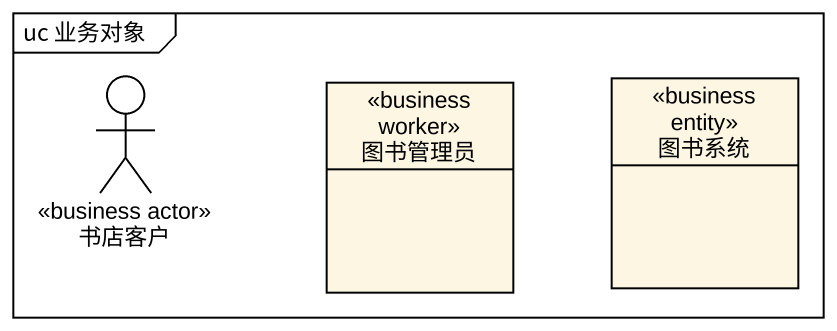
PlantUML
@startuml
mainframe uc 业务对象
allowmixing
hide circle
hide empty members
actor 书店客户 <<business actor>>
class 图书管理员 <<business worker>>
class 图书系统 <<business entity>>
@enduml
